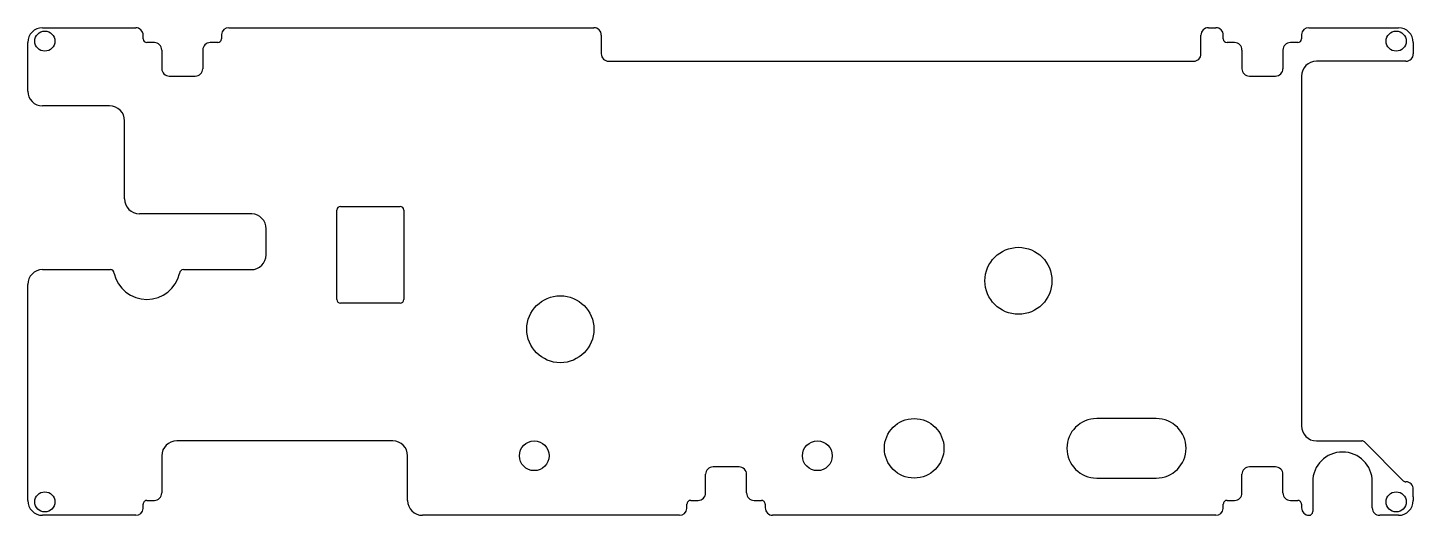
# Model space of a CAD drawing. Extents: x 20 to 206, y -86 to -20.
import ezdxf

# ---------------------------------------------------------------- set-up
doc = ezdxf.new("R2010")
doc.units = 0
doc.layers.add('BLACK', color=7, linetype='CONTINUOUS')

msp = doc.modelspace()

# ---------------------------------------------------------------- linework, layer by layer
at = {"layer": 'BLACK', "linetype": 'CONTINUOUS'}
for p, q in [((22, -20), (34.5, -20)), ((47, -19.995), (96, -20)), ((178.5, -20), (179.5, -20)), ((192, -19.995), (204, -20)), ((20, -28.5), (20, -22)), ((35.5, -21.5), (35.5, -21)), ((37, -22), (36, -22)), ((45.5, -22), (44.5, -22)), ((46, -20.9), (46, -21.5)), ((97, -21), (97, -23.5)), ((177.5, -23.5), (177.5, -21)), ((180.5, -21.5), (180.5, -21)), ((182, -22), (181, -22)), ((190.5, -22), (189.5, -22)), ((191, -20.9), (191, -21.5)), ((206, -22), (206, -23.5)), ((38, -23), (38, -25.5)), ((43.5, -23), (43.5, -25.5)), ((183, -23), (183, -25.5)), ((188.5, -23), (188.5, -25.5)), ((98, -24.5), (176.5, -24.5)), ((205, -24.5), (193, -24.5)), ((39, -26.5), (42.5, -26.5)), ((184, -26.5), (187.5, -26.5)), ((191, -26.5), (191, -73.5)), ((31, -30.5), (22, -30.5)), ((33, -43), (33, -32.5)), ((61.5, -56.5), (61.5, -44.5)), ((62, -44), (70, -44)), ((70.5, -44.5), (70.5, -56.5)), ((50.1, -45), (35, -45)), ((52, -50.5), (52.002, -47)), ((22, -52.5), (31.106, -52.5)), ((40.9, -52.5), (50, -52.5)), ((20, -83.5), (20, -54.5)), ((70, -57), (62, -57)), ((171.5, -72.5), (163.5, -72.5)), ((69, -75.5), (40, -75.5)), ((193, -75.5), (199.096, -75.5)), ((204.646, -80.852), (199.45, -75.646)), ((38, -77.5), (38, -82.495)), ((71, -83.5), (71, -77.5)), ((115.5, -78.995), (112, -78.995)), ((187.5, -78.995), (184, -78.995)), ((111, -82.495), (111, -79.995)), ((116.5, -82.495), (116.5, -79.995)), ((163.5, -80.5), (171.5, -80.5)), ((183, -82.495), (183, -79.995)), ((188.5, -82.495), (188.5, -79.995)), ((192.5, -81), (192.5, -85)), ((200.5, -84.5), (200.5, -81)), ((36, -83.495), (37, -83.495)), ((109, -83.495), (110, -83.495)), ((117.5, -83.495), (118.5, -83.495)), ((181, -83.495), (182, -83.495)), ((189.5, -83.495), (190.5, -83.495)), ((206, -83), (206, -82)), ((206, -83), (206, -83.5)), ((34.5, -85.5), (22, -85.5)), ((35.5, -84.595), (35.5, -83.995)), ((107.5, -85.5), (73, -85.5)), ((108.5, -84.595), (108.5, -83.995)), ((119, -83.995), (119, -84.495)), ((179.5, -85.5), (120, -85.495)), ((180.5, -84.595), (180.5, -83.995)), ((191, -83.995), (191, -84.495)), ((204, -85.5), (201.5, -85.5))]:
    msp.add_line(p, q, dxfattribs=at)
at = {"layer": 'BLACK'}
for centre, radius in [((22.3, -21.8), 1.35), ((203.7, -21.8), 1.35), ((153, -54), 4.5), ((91.5, -60.5), 4.5), ((139, -76.5), 4), ((88, -77.5), 2), ((126, -77.5), 2), ((22.3, -83.7), 1.35), ((203.7, -83.7), 1.35)]:
    msp.add_circle(centre, radius, dxfattribs=at)
for centre, radius, start, end in [((22, -22), 2, 90, 180), ((34.5, -21), 1, 0, 90), ((47, -21), 1.005, 90, 174.289), ((96, -21), 1, 0, 90), ((178.5, -21), 1, 90, 180), ((179.5, -21), 1, 0, 90), ((192, -21), 1.005, 90, 174.289), ((204, -22), 2, 0, 90), ((36, -21.5), 0.5, -180, -90), ((37, -23), 1, 0, 90), ((44.5, -23), 1, 90, 180), ((45.5, -21.5), 0.5, -90, 0), ((181, -21.5), 0.5, -180, -90), ((182, -23), 1, 0, 90), ((189.5, -23), 1, 90, 180), ((190.5, -21.5), 0.5, -90, 0), ((98, -23.5), 1, -180, -90), ((176.5, -23.5), 1, -90, 0), ((205, -23.5), 1, -90, 0), ((39, -25.5), 1, -180, -90), ((42.5, -25.5), 1, -90, 0), ((184, -25.5), 1, -180, -90), ((187.5, -25.5), 1, -90, 0), ((193, -26.5), 2, 90, 180), ((22, -28.5), 2, -180, -90), ((31, -32.5), 2, 0, 90), ((35, -43), 2, -180, -90), ((62, -44.5), 0.5, 90, 180), ((70, -44.5), 0.5, 0, 90), ((50, -47), 2.002, 0, 87.1376), ((50, -50.5), 2, -90, 0), ((22, -54.5), 2, 90, 180), ((31.1, -53), 0.5, 0, 89.2613), ((36, -51.998), 4.503, -167.136, -12.8637), ((40.9, -53), 0.51, 90, 180), ((62, -56.5), 0.5, -180, -90), ((70, -56.5), 0.5, -90, 0), ((163.5, -76.5), 4, -270, -90), ((171.5, -76.5), 4, -90, 90), ((193, -73.5), 2, -180, -90), ((40, -77.5), 2, 90, 180), ((69, -77.5), 2, 0, 90), ((199.1, -76), 0.5, 45.2893, 90.4071), ((196.5, -81), 4, 0, 180), ((112, -79.995), 1, -270, -179.999), ((115.5, -79.995), 1, -0.00069, 90), ((184, -79.995), 1, -270, -179.999), ((187.5, -79.995), 1, -0.00069, 90), ((205, -80.5), 0.5, -135.158, -90), ((205, -82), 1, 0, 90), ((22, -83.5), 2, -180, -90), ((36, -83.995), 0.5, -270, -179.999), ((37, -82.495), 1, -90, -0.00074), ((73, -83.5), 2, -180, -90), ((109, -83.995), 0.5, -270, -179.999), ((110, -82.495), 1, -90, -0.00074), ((117.5, -82.495), 1, -179.999, -90), ((118.5, -83.995), 0.5, -0.00149, 90), ((181, -83.995), 0.5, -270, -179.999), ((182, -82.495), 1, -90, -0.00074), ((189.5, -82.495), 1, -179.999, -90), ((190.5, -83.995), 0.5, -0.00149, 90), ((204, -83.5), 2, -90, 0), ((34.5, -84.495), 1.005, -90, -5.71133), ((107.5, -84.495), 1.005, -90, -5.71133), ((120, -84.495), 1, -179.999, -90), ((179.5, -84.495), 1.005, -90, -5.71133), ((192, -84.495), 1, -179.999, -90), ((192, -85), 0.5, -90, 0), ((201.5, -84.5), 1, -180, -90)]:
    msp.add_arc(centre, radius, start, end, dxfattribs=at)

doc.saveas('drawing.dxf')
